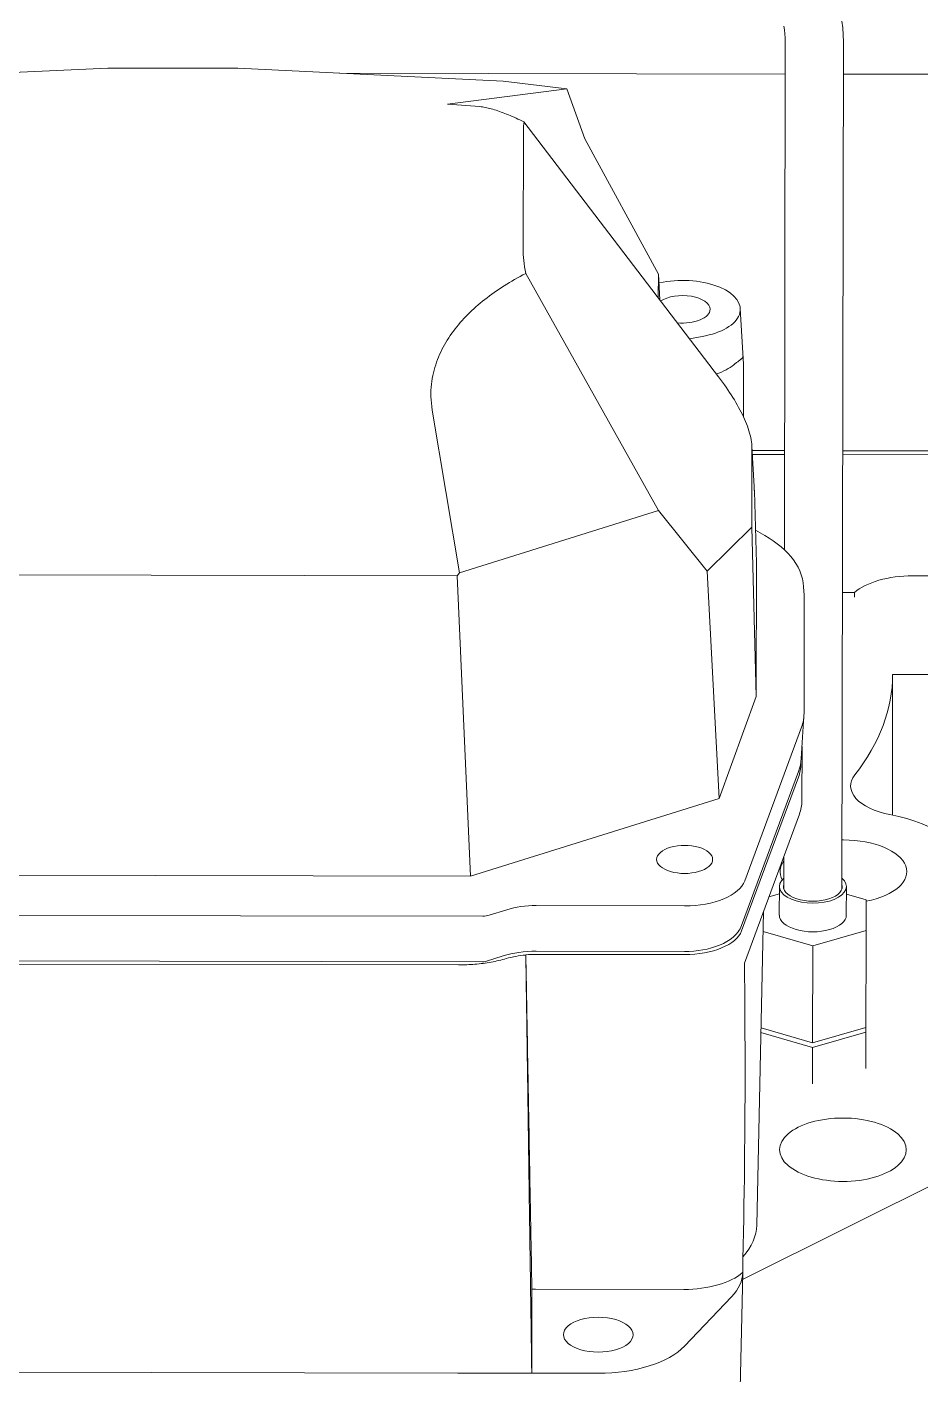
# Model space of a CAD drawing. Extents: x 766778 to 845620, y 133762 to 209800.
# Drawn here: x 784607.9 to 784754.1, y 190972.9 to 191193.3 of the extents above; entities that cross this region are included whole.
import ezdxf

# ---------------------------------------------------------------- set-up
doc = ezdxf.new("R2010")
doc.units = 0
doc.header["$MEASUREMENT"] = 0
doc.layers.get('0').update_dxf_attribs({"color": 1, "linetype": 'CONTINUOUS'})
doc.layers.add('LA-4748_SHOWN', color=2, linetype='CONTINUOUS', lineweight=53)

# ---------------------------------------------------------------- blocks, each defined once
blk = doc.blocks.new('ENGINE')
at = {"layer": 'LA-4748_SHOWN', "color": 252, "lineweight": 5}
for p, q in [((943683.43, 205890.76), (943683.54, 205890.13)), ((943683.54, 205890.13), (943683.62, 205889.49)), ((943692.95, 205891.55), (943693.09, 205890.43)), ((943693.09, 205890.43), (943693.17, 205889.3)), ((943683.24, 205805.1), (943683.68, 205888.22)), ((943683.62, 205889.49), (943683.66, 205888.86)), ((943683.66, 205888.86), (943683.68, 205888.22)), ((943692.47, 205749.57), (943693.2, 205888.17)), ((943693.17, 205889.3), (943693.2, 205888.17)), ((943529.33, 205882.47), (943572.77, 205884.28)), ((943572.77, 205884.28), (943594.06, 205884.17)), ((943594.06, 205884.17), (943637.47, 205881.9)), ((943610.69, 205883.3), (943683.65, 205882.92)), ((943637.47, 205881.9), (943647.87, 205880.6)), ((943693.17, 205882.87), (943723.55, 205882.71)), ((943647.87, 205880.6), (943628.32, 205878.2)), ((943647.87, 205880.6), (943650.78, 205872.43)), ((943633.63, 205877.76), (943628.32, 205878.2)), ((943633.63, 205877.76), (943633.84, 205877.74)), ((943633.84, 205877.74), (943634.07, 205877.71)), ((943634.07, 205877.71), (943634.29, 205877.67)), ((943634.29, 205877.67), (943634.52, 205877.63)), ((943634.52, 205877.63), (943634.76, 205877.58)), ((943634.76, 205877.58), (943635.01, 205877.53)), ((943635.01, 205877.53), (943635.25, 205877.47)), ((943635.25, 205877.47), (943635.51, 205877.4)), ((943635.51, 205877.4), (943635.77, 205877.33)), ((943635.77, 205877.33), (943636.03, 205877.25)), ((943636.03, 205877.25), (943636.3, 205877.16)), ((943636.3, 205877.16), (943636.57, 205877.07)), ((943636.57, 205877.07), (943636.85, 205876.97)), ((943636.85, 205876.97), (943637.13, 205876.87)), ((943637.13, 205876.87), (943637.42, 205876.76)), ((943637.42, 205876.76), (943637.71, 205876.65)), ((943637.71, 205876.65), (943638.01, 205876.53)), ((943638.01, 205876.53), (943638.31, 205876.41)), ((943638.31, 205876.41), (943638.61, 205876.28)), ((943638.61, 205876.28), (943638.92, 205876.14)), ((943638.92, 205876.14), (943639.23, 205876)), ((943639.23, 205876), (943639.55, 205875.86)), ((943639.55, 205875.86), (943639.87, 205875.71)), ((943639.87, 205875.71), (943640.19, 205875.56)), ((943640.19, 205875.56), (943640.52, 205875.4)), ((943640.52, 205875.4), (943640.85, 205875.24)), ((943672.56, 205833.41), (943640.85, 205875.24)), ((943640.63, 205854.42), (943640.74, 205873.72)), ((943650.78, 205872.43), (943662.76, 205850.26)), ((943640.58, 205850.2), (943640.13, 205849.96)), ((943641.05, 205850.44), (943640.58, 205850.2)), ((943641.05, 205850.44), (943662.66, 205811.57)), ((943662.76, 205850.26), (943662.74, 205846.37)), ((943663, 205846.03), (943662.76, 205850.26)), ((943637.09, 205848.17), (943636.68, 205847.9)), ((943637.51, 205848.43), (943637.09, 205848.17)), ((943637.93, 205848.7), (943637.51, 205848.43)), ((943638.36, 205848.96), (943637.93, 205848.7)), ((943638.79, 205849.21), (943638.36, 205848.96)), ((943639.23, 205849.46), (943638.79, 205849.21)), ((943639.68, 205849.71), (943639.23, 205849.46)), ((943640.13, 205849.96), (943639.68, 205849.71)), ((943663.53, 205848.95), (943662.84, 205848.83)), ((943633.96, 205845.92), (943633.59, 205845.62)), ((943634.33, 205846.21), (943633.96, 205845.92)), ((943634.71, 205846.5), (943634.33, 205846.21)), ((943635.09, 205846.79), (943634.71, 205846.5)), ((943635.48, 205847.07), (943635.09, 205846.79)), ((943635.87, 205847.35), (943635.48, 205847.07)), ((943636.27, 205847.63), (943635.87, 205847.35)), ((943636.68, 205847.9), (943636.27, 205847.63)), ((943631.54, 205843.76), (943631.22, 205843.43)), ((943631.86, 205844.08), (943631.54, 205843.76)), ((943632.2, 205844.39), (943631.86, 205844.08)), ((943632.54, 205844.71), (943632.2, 205844.39)), ((943632.88, 205845.02), (943632.54, 205844.71)), ((943633.24, 205845.32), (943632.88, 205845.02)), ((943633.59, 205845.62), (943633.24, 205845.32)), ((943676.15, 205844.58), (943676.65, 205835.49)), ((943629.44, 205841.4), (943629.17, 205841.05)), ((943629.72, 205841.75), (943629.44, 205841.4)), ((943630, 205842.09), (943629.72, 205841.75)), ((943630.3, 205842.44), (943630, 205842.09)), ((943630.6, 205842.77), (943630.3, 205842.44)), ((943630.9, 205843.11), (943630.6, 205842.77)), ((943631.22, 205843.43), (943630.9, 205843.11)), ((943627.93, 205839.2), (943627.71, 205838.82)), ((943628.16, 205839.58), (943627.93, 205839.2)), ((943628.4, 205839.96), (943628.16, 205839.58)), ((943628.65, 205840.32), (943628.4, 205839.96)), ((943628.91, 205840.69), (943628.65, 205840.32)), ((943629.17, 205841.05), (943628.91, 205840.69)), ((943667.82, 205839.67), (943669.88, 205840.03)), ((943626.91, 205837.23), (943626.73, 205836.82)), ((943627.1, 205837.64), (943626.91, 205837.23)), ((943627.29, 205838.04), (943627.1, 205837.64)), ((943627.5, 205838.43), (943627.29, 205838.04)), ((943627.71, 205838.82), (943627.5, 205838.43)), ((943626.12, 205835.12), (943625.99, 205834.68)), ((943626.26, 205835.56), (943626.12, 205835.12)), ((943626.41, 205835.99), (943626.26, 205835.56)), ((943626.56, 205836.41), (943626.41, 205835.99)), ((943626.73, 205836.82), (943626.56, 205836.41)), ((943675.08, 205835.4), (943675.2, 205835.5)), ((943675.2, 205835.5), (943675.31, 205835.59)), ((943675.31, 205835.59), (943675.42, 205835.67)), ((943675.42, 205835.67), (943675.52, 205835.75)), ((943675.52, 205835.75), (943675.62, 205835.82)), ((943675.62, 205835.82), (943675.72, 205835.89)), ((943675.72, 205835.89), (943675.81, 205835.95)), ((943675.81, 205835.95), (943675.89, 205836.01)), ((943675.89, 205836.01), (943675.97, 205836.07)), ((943675.97, 205836.07), (943676.05, 205836.13)), ((943676.05, 205836.13), (943676.12, 205836.18)), ((943676.12, 205836.18), (943676.18, 205836.23)), ((943676.18, 205836.23), (943676.24, 205836.28)), ((943676.24, 205836.28), (943676.3, 205836.32)), ((943676.3, 205836.32), (943676.35, 205836.37)), ((943676.35, 205836.37), (943676.39, 205836.41)), ((943676.39, 205836.41), (943676.43, 205836.45)), ((943676.43, 205836.45), (943676.47, 205836.49)), ((943676.47, 205836.49), (943676.5, 205836.53)), ((943676.5, 205836.53), (943676.53, 205836.56)), ((943676.53, 205836.56), (943676.55, 205836.6)), ((943676.55, 205836.6), (943676.56, 205836.64)), ((943676.56, 205836.64), (943676.57, 205836.67)), ((943676.57, 205836.67), (943676.58, 205836.71)), ((943676.61, 205826.85), (943676.66, 205835.34)), ((943625.61, 205832.84), (943625.55, 205832.36)), ((943625.68, 205833.31), (943625.61, 205832.84)), ((943625.77, 205833.78), (943625.68, 205833.31)), ((943625.88, 205834.23), (943625.77, 205833.78)), ((943625.99, 205834.68), (943625.88, 205834.23)), ((943672.88, 205832.98), (943672.56, 205833.41)), ((943673.19, 205832.55), (943672.88, 205832.98)), ((943673.5, 205832.13), (943673.19, 205832.55)), ((943625.47, 205831.37), (943625.46, 205830.86)), ((943625.46, 205830.86), (943625.47, 205830.34)), ((943625.5, 205831.87), (943625.47, 205831.37)), ((943625.47, 205830.34), (943625.49, 205829.81)), ((943625.55, 205832.36), (943625.5, 205831.87)), ((943673.79, 205831.7), (943673.5, 205832.13)), ((943674.08, 205831.28), (943673.79, 205831.7)), ((943674.36, 205830.87), (943674.08, 205831.28)), ((943674.62, 205830.45), (943674.36, 205830.87)), ((943674.88, 205830.04), (943674.62, 205830.45)), ((943625.49, 205829.81), (943625.53, 205829.26)), ((943625.53, 205829.26), (943625.6, 205828.71)), ((943625.6, 205828.71), (943625.68, 205828.14)), ((943625.68, 205828.14), (943630.01, 205801.51)), ((943675.13, 205829.63), (943674.88, 205830.04)), ((943675.37, 205829.23), (943675.13, 205829.63)), ((943675.6, 205828.82), (943675.37, 205829.23)), ((943675.82, 205828.42), (943675.6, 205828.82)), ((943676.03, 205828.02), (943675.82, 205828.42)), ((943676.24, 205827.63), (943676.03, 205828.02)), ((943676.43, 205827.24), (943676.24, 205827.63)), ((943676.61, 205826.85), (943676.43, 205827.24)), ((943676.79, 205826.46), (943676.61, 205826.85)), ((943676.95, 205826.08), (943676.79, 205826.46)), ((943677.11, 205825.69), (943676.95, 205826.08)), ((943677.25, 205825.32), (943677.11, 205825.69)), ((943677.38, 205824.94), (943677.25, 205825.32)), ((943677.5, 205824.57), (943677.38, 205824.94)), ((943677.61, 205824.2), (943677.5, 205824.57)), ((943677.71, 205823.84), (943677.61, 205824.2)), ((943677.79, 205823.48), (943677.71, 205823.84)), ((943677.86, 205823.12), (943677.79, 205823.48)), ((943677.92, 205822.77), (943677.86, 205823.12)), ((943677.96, 205822.42), (943677.92, 205822.77)), ((943677.99, 205821.74), (943677.92, 205808.83)), ((943677.98, 205822.08), (943677.96, 205822.42)), ((943677.99, 205821.74), (943677.98, 205822.08)), ((943678.33, 205815.46), (943677.98, 205822.05)), ((943683.33, 205821.32), (943678.02, 205821.35)), ((943678.05, 205820.71), (943683.32, 205820.68)), ((943692.84, 205820.63), (943728, 205820.44)), ((943728, 205821.08), (943692.85, 205821.27)), ((943678.33, 205815.46), (943678.33, 205815.4)), ((943678.33, 205815.4), (943678.33, 205815.37)), ((943678.33, 205815.37), (943678.34, 205815.33)), ((943678.34, 205815.33), (943678.34, 205815.3)), ((943678.34, 205815.3), (943678.34, 205815.27)), ((943678.34, 205815.27), (943678.34, 205815.2)), ((943678.34, 205815.2), (943678.34, 205815.17)), ((943678.34, 205815.17), (943678.34, 205815.14)), ((943678.34, 205815.14), (943678.35, 205815.07)), ((943678.35, 205815.07), (943678.35, 205815.04)), ((943678.35, 205815.04), (943678.35, 205815.01)), ((943678.35, 205815.01), (943678.35, 205814.98)), ((943678.35, 205814.98), (943678.35, 205814.94)), ((943678.35, 205814.94), (943678.35, 205814.88)), ((943678.35, 205814.88), (943678.35, 205814.85)), ((943678.35, 205814.85), (943678.36, 205814.81)), ((943678.36, 205814.81), (943678.36, 205814.78)), ((943678.36, 205814.78), (943678.36, 205814.75)), ((943678.36, 205814.75), (943678.36, 205814.71)), ((943678.36, 205814.71), (943678.36, 205814.68)), ((943678.66, 205802.94), (943678.36, 205814.68)), ((943630.01, 205801.51), (943662.66, 205811.57)), ((943670.59, 205801.62), (943662.66, 205811.57)), ((943677.92, 205808.83), (943670.59, 205801.62)), ((943677.92, 205808.83), (943678.55, 205781.08)), ((943678.88, 205808.09), (943678.52, 205808.31)), ((943679.26, 205807.88), (943678.88, 205808.09)), ((943680.02, 205807.46), (943679.26, 205807.88)), ((943680.74, 205807.02), (943680.02, 205807.46)), ((943681.43, 205806.57), (943680.74, 205807.02)), ((943682.08, 205806.09), (943681.43, 205806.57)), ((943682.69, 205805.59), (943682.08, 205806.09)), ((943683.26, 205805.08), (943682.69, 205805.59)), ((943683.79, 205804.55), (943683.26, 205805.08)), ((943684.28, 205804), (943683.79, 205804.55)), ((943684.72, 205803.43), (943684.28, 205804)), ((943678.66, 205802.94), (943678.55, 205781.08)), ((943685.11, 205802.84), (943684.72, 205803.43)), ((943685.46, 205802.24), (943685.11, 205802.84)), ((943685.75, 205801.62), (943685.46, 205802.24)), ((943536.28, 205801.52), (943629.68, 205801.03)), ((943629.68, 205801.03), (943630.01, 205801.51)), ((943631.66, 205751.9), (943629.68, 205801.03)), ((943670.59, 205801.62), (943672.4, 205764.45)), ((943685.99, 205800.99), (943685.75, 205801.62)), ((943686.18, 205800.34), (943685.99, 205800.99)), ((943686.31, 205799.69), (943686.18, 205800.34)), ((943686.37, 205799.03), (943686.31, 205799.69)), ((943704.21, 205800.75), (943725.56, 205800.64)), ((943686.36, 205778.29), (943686.46, 205797.29)), ((943686.37, 205799.03), (943686.45, 205797.66)), ((943694.67, 205798.05), (943692.72, 205798.06)), ((943694.67, 205798.05), (943694.67, 205797.29)), ((943700.77, 205761.64), (943700.89, 205784.62)), ((943708.39, 205784.58), (943700.89, 205784.62)), ((943672.4, 205764.45), (943678.55, 205781.08)), ((943685.88, 205770.93), (943686.34, 205777.92)), ((943676.55, 205750.94), (943685.94, 205776.08)), ((943685.83, 205770.39), (943685.88, 205770.93)), ((943686.01, 205772.91), (943685.97, 205764)), ((943685.42, 205768.81), (943676.03, 205743.67)), ((943685.42, 205768.81), (943685.6, 205769.33)), ((943685.6, 205769.33), (943685.73, 205769.86)), ((943685.73, 205769.86), (943685.83, 205770.39)), ((943685.82, 205770.07), (943685.82, 205770.32)), ((943676.02, 205742.76), (943685.41, 205767.9)), ((943631.66, 205751.9), (943672.4, 205764.45)), ((943676.47, 205737.5), (943685.56, 205761.82)), ((943682.98, 205754.91), (943682.95, 205749.62)), ((943631.66, 205751.9), (943533.78, 205752.42)), ((943682.22, 205748.79), (943680.51, 205748.31)), ((943682.23, 205750.01), (943682.2, 205745.34)), ((943693.2, 205749.96), (943693.17, 205745.28)), ((943642.39, 205747.02), (943666.69, 205746.89)), ((943696.43, 205747.78), (943693.19, 205748.73)), ((943696.28, 205720.16), (943696.43, 205747.78)), ((943531.73, 205745.85), (943633.64, 205745.32)), ((943634.7, 205745.47), (943637.61, 205746.36)), ((943678.32, 205694.6), (943679.62, 205745.93)), ((943675.06, 205742.16), (943675.45, 205742.62)), ((943675.45, 205742.62), (943675.62, 205742.87)), ((943675.62, 205742.87), (943675.78, 205743.12)), ((943675.78, 205743.12), (943675.91, 205743.39)), ((943675.91, 205743.39), (943676.03, 205743.67)), ((943679.54, 205742.66), (943687.66, 205740.27)), ((943687.66, 205740.27), (943696.4, 205742.74)), ((943670.39, 205739.82), (943671.09, 205740)), ((943671.09, 205740), (943671.76, 205740.21)), ((943671.76, 205740.21), (943672.41, 205740.45)), ((943672.41, 205740.45), (943673.02, 205740.72)), ((943673.02, 205740.72), (943673.59, 205741.03)), ((943673.59, 205741.03), (943674.12, 205741.37)), ((943674.12, 205741.37), (943674.61, 205741.75)), ((943674.61, 205741.75), (943675.06, 205742.16)), ((943687.58, 205724.42), (943687.66, 205740.27)), ((943633.6, 205737.85), (943531.69, 205738.39)), ((943535.64, 205737.86), (943629.64, 205737.36)), ((943633.84, 205737.87), (943633.6, 205737.85)), ((943634.09, 205737.92), (943633.84, 205737.87)), ((943636.99, 205738.82), (943634.09, 205737.92)), ((943634.99, 205737.8), (943634.67, 205737.75)), ((943635.32, 205737.86), (943634.99, 205737.8)), ((943635.63, 205737.92), (943635.32, 205737.86)), ((943635.95, 205737.99), (943635.63, 205737.92)), ((943636.26, 205738.06), (943635.95, 205737.99)), ((943636.57, 205738.13), (943636.26, 205738.06)), ((943636.88, 205738.21), (943636.57, 205738.13)), ((943637.18, 205738.29), (943636.88, 205738.21)), ((943636.99, 205738.82), (943637.59, 205738.99)), ((943637.48, 205738.37), (943637.18, 205738.29)), ((943637.59, 205738.99), (943638.22, 205739.14)), ((943638.22, 205739.14), (943638.87, 205739.27)), ((943638.87, 205739.27), (943639.55, 205739.37)), ((943639.55, 205739.37), (943640.23, 205739.45)), ((943640.23, 205739.45), (943640.93, 205739.51)), ((943640.69, 205738.53), (943640.68, 205738.98)), ((943640.68, 205738.98), (943640.68, 205738.93)), ((943640.69, 205738.45), (943640.68, 205738.93)), ((943640.69, 205738.07), (943640.69, 205738.53)), ((943640.69, 205737.96), (943640.69, 205738.45)), ((943640.7, 205737.62), (943640.69, 205738.07)), ((943640.7, 205737.47), (943640.69, 205737.96)), ((943640.93, 205739.51), (943641.64, 205739.55)), ((943641.64, 205739.55), (943642.35, 205739.55)), ((943666.65, 205739.43), (943642.35, 205739.55)), ((943642.35, 205739.04), (943666.65, 205738.92)), ((943666.65, 205739.43), (943667.42, 205739.44)), ((943667.42, 205739.44), (943668.18, 205739.49)), ((943668.18, 205739.49), (943668.93, 205739.56)), ((943668.93, 205739.56), (943669.67, 205739.68)), ((943669.67, 205739.68), (943670.39, 205739.82)), ((943629.98, 205737.36), (943629.64, 205737.36)), ((943630.32, 205737.36), (943629.98, 205737.36)), ((943630.66, 205737.37), (943630.32, 205737.36)), ((943631, 205737.38), (943630.66, 205737.37)), ((943631.34, 205737.4), (943631, 205737.38)), ((943631.68, 205737.42), (943631.34, 205737.4)), ((943632.01, 205737.44), (943631.68, 205737.42)), ((943632.35, 205737.46), (943632.01, 205737.44)), ((943632.68, 205737.49), (943632.35, 205737.46)), ((943633.02, 205737.53), (943632.68, 205737.49)), ((943633.35, 205737.56), (943633.02, 205737.53)), ((943633.69, 205737.6), (943633.35, 205737.56)), ((943634.02, 205737.65), (943633.69, 205737.6)), ((943634.34, 205737.7), (943634.02, 205737.65)), ((943634.67, 205737.75), (943634.34, 205737.7)), ((943640.71, 205737.17), (943640.7, 205737.62)), ((943640.7, 205736.99), (943640.7, 205737.47)), ((943640.71, 205736.5), (943640.7, 205736.99)), ((943640.71, 205736.72), (943640.71, 205737.17)), ((943640.72, 205736.27), (943640.71, 205736.72)), ((943640.71, 205736.01), (943640.71, 205736.5)), ((943640.72, 205735.52), (943640.71, 205736.01)), ((943640.73, 205735.82), (943640.72, 205736.27)), ((943640.73, 205735.37), (943640.73, 205735.82)), ((943640.72, 205735.04), (943640.72, 205735.52)), ((943640.73, 205734.55), (943640.72, 205735.04)), ((943640.74, 205734.91), (943640.73, 205735.37)), ((943640.73, 205734.06), (943640.73, 205734.55)), ((943640.74, 205733.57), (943640.73, 205734.06)), ((943640.75, 205734.46), (943640.74, 205734.91)), ((943640.74, 205733.08), (943640.74, 205733.57)), ((943640.75, 205734.01), (943640.75, 205734.46)), ((943640.76, 205733.56), (943640.75, 205734.01)), ((943640.77, 205733.11), (943640.76, 205733.56)), ((943640.75, 205732.59), (943640.74, 205733.08)), ((943640.75, 205732.1), (943640.75, 205732.59)), ((943640.76, 205731.61), (943640.75, 205732.1)), ((943640.76, 205731.12), (943640.76, 205731.61)), ((943640.77, 205732.66), (943640.77, 205733.11)), ((943640.78, 205732.21), (943640.77, 205732.66)), ((943640.79, 205731.76), (943640.78, 205732.21)), ((943640.79, 205731.31), (943640.79, 205731.76)), ((943640.8, 205730.86), (943640.79, 205731.31)), ((943640.77, 205730.64), (943640.76, 205731.12)), ((943640.77, 205730.15), (943640.77, 205730.64)), ((943640.78, 205729.66), (943640.77, 205730.15)), ((943640.79, 205729.17), (943640.78, 205729.66)), ((943640.79, 205728.67), (943640.79, 205729.17)), ((943640.81, 205730.42), (943640.8, 205730.86)), ((943640.81, 205729.97), (943640.81, 205730.42)), ((943640.82, 205729.52), (943640.81, 205729.97)), ((943640.83, 205729.07), (943640.82, 205729.52)), ((943640.83, 205728.62), (943640.83, 205729.07)), ((943640.8, 205728.18), (943640.79, 205728.67)), ((943640.8, 205727.69), (943640.8, 205728.18)), ((943640.81, 205727.2), (943640.8, 205727.69)), ((943640.81, 205726.71), (943640.81, 205727.2)), ((943640.84, 205728.17), (943640.83, 205728.62)), ((943640.85, 205727.72), (943640.84, 205728.17)), ((943640.85, 205727.28), (943640.85, 205727.72)), ((943640.86, 205726.83), (943640.85, 205727.28)), ((943640.87, 205726.38), (943640.86, 205726.83)), ((943679.14, 205726.9), (943687.58, 205724.42)), ((943687.58, 205724.42), (943696.32, 205726.89)), ((943640.82, 205726.22), (943640.81, 205726.71)), ((943640.82, 205725.73), (943640.82, 205726.22)), ((943640.83, 205725.24), (943640.82, 205725.73)), ((943640.83, 205724.74), (943640.83, 205725.24)), ((943640.84, 205724.25), (943640.83, 205724.74)), ((943640.87, 205725.93), (943640.87, 205726.38)), ((943640.88, 205725.49), (943640.87, 205725.93)), ((943640.89, 205725.04), (943640.88, 205725.49)), ((943640.89, 205724.59), (943640.89, 205725.04)), ((943640.9, 205724.15), (943640.89, 205724.59)), ((943679.12, 205726.13), (943687.57, 205723.64)), ((943687.57, 205723.64), (943696.31, 205726.11)), ((943640.84, 205723.76), (943640.84, 205724.25)), ((943640.85, 205723.27), (943640.84, 205723.76)), ((943640.85, 205722.77), (943640.85, 205723.27)), ((943640.86, 205722.28), (943640.85, 205722.77)), ((943640.9, 205723.7), (943640.9, 205724.15)), ((943640.91, 205723.25), (943640.9, 205723.7)), ((943640.92, 205722.81), (943640.91, 205723.25)), ((943640.92, 205722.36), (943640.92, 205722.81)), ((943640.93, 205721.92), (943640.92, 205722.36)), ((943687.54, 205717.69), (943687.57, 205723.64)), ((943640.86, 205721.79), (943640.86, 205722.28)), ((943640.87, 205721.3), (943640.86, 205721.79)), ((943640.87, 205720.8), (943640.87, 205721.3)), ((943640.88, 205720.31), (943640.87, 205720.8)), ((943640.88, 205719.81), (943640.88, 205720.31)), ((943640.94, 205721.47), (943640.93, 205721.92)), ((943640.94, 205721.03), (943640.94, 205721.47)), ((943640.95, 205720.58), (943640.94, 205721.03)), ((943640.96, 205720.14), (943640.95, 205720.58)), ((943640.96, 205719.69), (943640.96, 205720.14)), ((943640.89, 205719.32), (943640.88, 205719.81)), ((943640.9, 205718.83), (943640.89, 205719.32)), ((943640.9, 205718.33), (943640.9, 205718.83)), ((943640.91, 205717.84), (943640.9, 205718.33)), ((943640.97, 205719.25), (943640.96, 205719.69)), ((943640.98, 205718.8), (943640.97, 205719.25)), ((943640.98, 205718.36), (943640.98, 205718.8)), ((943640.99, 205717.91), (943640.98, 205718.36)), ((943640.91, 205717.34), (943640.91, 205717.84)), ((943640.92, 205716.85), (943640.91, 205717.34)), ((943640.92, 205716.35), (943640.92, 205716.85)), ((943640.93, 205715.86), (943640.92, 205716.35)), ((943640.93, 205715.36), (943640.93, 205715.86)), ((943641, 205717.47), (943640.99, 205717.91)), ((943641, 205717.03), (943641, 205717.47)), ((943641.01, 205716.58), (943641, 205717.03)), ((943641.02, 205716.14), (943641.01, 205716.58)), ((943641.02, 205715.7), (943641.02, 205716.14)), ((943640.94, 205714.87), (943640.93, 205715.36)), ((943640.94, 205714.37), (943640.94, 205714.87)), ((943640.95, 205713.87), (943640.94, 205714.37)), ((943640.95, 205713.38), (943640.95, 205713.87)), ((943641.03, 205715.25), (943641.02, 205715.7)), ((943641.03, 205714.81), (943641.03, 205715.25)), ((943641.04, 205714.37), (943641.03, 205714.81)), ((943641.05, 205713.93), (943641.04, 205714.37)), ((943641.05, 205713.48), (943641.05, 205713.93)), ((943640.96, 205712.88), (943640.95, 205713.38)), ((943640.96, 205712.38), (943640.96, 205712.88)), ((943640.97, 205711.89), (943640.96, 205712.38)), ((943640.97, 205711.39), (943640.97, 205711.89)), ((943640.98, 205710.89), (943640.97, 205711.39)), ((943641.06, 205713.04), (943641.05, 205713.48)), ((943641.07, 205712.6), (943641.06, 205713.04)), ((943641.07, 205712.16), (943641.07, 205712.6)), ((943641.08, 205711.72), (943641.07, 205712.16)), ((943641.09, 205711.27), (943641.08, 205711.72)), ((943640.99, 205710.39), (943640.98, 205710.89)), ((943640.99, 205709.9), (943640.99, 205710.39)), ((943641, 205709.4), (943640.99, 205709.9)), ((943641, 205708.9), (943641, 205709.4)), ((943641.09, 205710.83), (943641.09, 205711.27)), ((943641.1, 205710.39), (943641.09, 205710.83)), ((943641.11, 205709.95), (943641.1, 205710.39)), ((943641.11, 205709.51), (943641.11, 205709.95)), ((943641.12, 205709.07), (943641.11, 205709.51)), ((943641.01, 205708.4), (943641, 205708.9)), ((943641.01, 205707.9), (943641.01, 205708.4)), ((943641.02, 205707.41), (943641.01, 205707.9)), ((943641.02, 205706.91), (943641.02, 205707.41)), ((943641.13, 205708.63), (943641.12, 205709.07)), ((943641.13, 205708.19), (943641.13, 205708.63)), ((943641.14, 205707.75), (943641.13, 205708.19)), ((943641.14, 205707.31), (943641.14, 205707.75)), ((943641.15, 205706.87), (943641.14, 205707.31)), ((943641.03, 205706.41), (943641.02, 205706.91)), ((943641.03, 205705.91), (943641.03, 205706.41)), ((943641.04, 205705.41), (943641.03, 205705.91)), ((943641.04, 205704.91), (943641.04, 205705.41)), ((943641.05, 205704.41), (943641.04, 205704.91)), ((943641.16, 205706.43), (943641.15, 205706.87)), ((943641.16, 205705.99), (943641.16, 205706.43)), ((943641.17, 205705.55), (943641.16, 205705.99)), ((943641.18, 205705.12), (943641.17, 205705.55)), ((943641.18, 205704.68), (943641.18, 205705.12)), ((943641.05, 205703.91), (943641.05, 205704.41)), ((943641.06, 205703.41), (943641.05, 205703.91)), ((943641.06, 205702.91), (943641.06, 205703.41)), ((943641.07, 205702.41), (943641.06, 205702.91)), ((943641.19, 205704.24), (943641.18, 205704.68)), ((943641.2, 205703.8), (943641.19, 205704.24)), ((943641.2, 205703.36), (943641.2, 205703.8)), ((943641.21, 205702.92), (943641.2, 205703.36)), ((943641.21, 205702.49), (943641.21, 205702.92)), ((943712.97, 205704.01), (943675.97, 205685.75)), ((943641.08, 205701.91), (943641.07, 205702.41)), ((943641.08, 205701.41), (943641.08, 205701.91)), ((943641.09, 205700.91), (943641.08, 205701.41)), ((943641.09, 205700.41), (943641.09, 205700.91)), ((943641.1, 205699.91), (943641.09, 205700.41)), ((943641.22, 205702.05), (943641.21, 205702.49)), ((943641.23, 205701.61), (943641.22, 205702.05)), ((943641.23, 205701.17), (943641.23, 205701.61)), ((943641.24, 205700.74), (943641.23, 205701.17)), ((943641.25, 205700.3), (943641.24, 205700.74)), ((943641.25, 205699.86), (943641.25, 205700.3)), ((943641.1, 205699.4), (943641.1, 205699.91)), ((943641.11, 205698.9), (943641.1, 205699.4)), ((943641.11, 205698.4), (943641.11, 205698.9)), ((943641.12, 205697.9), (943641.11, 205698.4)), ((943641.26, 205699.43), (943641.25, 205699.86)), ((943641.27, 205698.99), (943641.26, 205699.43)), ((943641.27, 205698.56), (943641.27, 205698.99)), ((943641.28, 205698.12), (943641.27, 205698.56)), ((943641.29, 205697.68), (943641.28, 205698.12)), ((943641.12, 205697.4), (943641.12, 205697.9)), ((943641.13, 205696.89), (943641.12, 205697.4)), ((943641.13, 205696.39), (943641.13, 205696.89)), ((943641.14, 205695.89), (943641.13, 205696.39)), ((943641.29, 205697.25), (943641.29, 205697.68)), ((943641.3, 205696.81), (943641.29, 205697.25)), ((943641.3, 205696.38), (943641.3, 205696.81)), ((943641.31, 205695.94), (943641.3, 205696.38)), ((943641.32, 205695.51), (943641.31, 205695.94)), ((943641.14, 205695.39), (943641.14, 205695.89)), ((943641.15, 205694.88), (943641.14, 205695.39)), ((943641.16, 205694.38), (943641.15, 205694.88)), ((943641.16, 205693.88), (943641.16, 205694.38)), ((943641.17, 205693.37), (943641.16, 205693.88)), ((943641.32, 205695.07), (943641.32, 205695.51)), ((943641.33, 205694.64), (943641.32, 205695.07)), ((943641.34, 205694.2), (943641.33, 205694.64)), ((943641.34, 205693.77), (943641.34, 205694.2)), ((943641.35, 205693.34), (943641.34, 205693.77)), ((943641.17, 205692.87), (943641.17, 205693.37)), ((943641.18, 205692.37), (943641.17, 205692.87)), ((943641.18, 205691.86), (943641.18, 205692.37)), ((943641.19, 205691.36), (943641.18, 205691.86)), ((943641.35, 205692.9), (943641.35, 205693.34)), ((943641.36, 205692.47), (943641.35, 205692.9)), ((943641.37, 205692.04), (943641.36, 205692.47)), ((943641.37, 205691.6), (943641.37, 205692.04)), ((943641.38, 205691.17), (943641.37, 205691.6)), ((943641.19, 205690.85), (943641.19, 205691.36)), ((943641.2, 205690.35), (943641.19, 205690.85)), ((943641.2, 205689.84), (943641.2, 205690.35)), ((943641.21, 205689.34), (943641.2, 205689.84)), ((943641.21, 205688.83), (943641.21, 205689.34)), ((943641.39, 205690.74), (943641.38, 205691.17)), ((943641.39, 205690.3), (943641.39, 205690.74)), ((943641.4, 205689.87), (943641.39, 205690.3)), ((943641.41, 205689.44), (943641.4, 205689.87)), ((943641.41, 205689.01), (943641.41, 205689.44)), ((943641.22, 205688.33), (943641.21, 205688.83)), ((943641.23, 205687.82), (943641.22, 205688.33)), ((943641.23, 205687.32), (943641.23, 205687.82)), ((943641.24, 205686.81), (943641.23, 205687.32)), ((943641.42, 205688.58), (943641.41, 205689.01)), ((943641.42, 205688.14), (943641.42, 205688.58)), ((943641.43, 205687.71), (943641.42, 205688.14)), ((943641.44, 205687.28), (943641.43, 205687.71)), ((943641.44, 205686.85), (943641.44, 205687.28)), ((943641.24, 205686.3), (943641.24, 205686.81)), ((943641.25, 205685.8), (943641.24, 205686.3)), ((943641.25, 205685.29), (943641.25, 205685.8)), ((943641.26, 205684.79), (943641.25, 205685.29)), ((943641.45, 205686.42), (943641.44, 205686.85)), ((943641.46, 205685.99), (943641.45, 205686.42)), ((943641.46, 205685.56), (943641.46, 205685.99)), ((943641.47, 205685.13), (943641.46, 205685.56)), ((943641.47, 205684.7), (943641.47, 205685.13)), ((943675.21, 205655.91), (943676, 205686.82)), ((943641.26, 205684.28), (943641.26, 205684.79)), ((943641.27, 205683.77), (943641.26, 205684.28)), ((943641.27, 205683.27), (943641.27, 205683.77)), ((943641.28, 205682.76), (943641.27, 205683.27)), ((943641.28, 205682.25), (943641.28, 205682.76)), ((943641.41, 205670.53), (943641.48, 205684.27)), ((943641.48, 205684.27), (943641.47, 205684.7)), ((943666.36, 205684.15), (943642.06, 205684.28)), ((943674.18, 205682.92), (943666.42, 205674.86)), ((943641.29, 205681.74), (943641.28, 205682.25)), ((943641.3, 205681.24), (943641.29, 205681.74)), ((943641.3, 205680.73), (943641.3, 205681.24)), ((943641.31, 205680.22), (943641.3, 205680.73)), ((943641.31, 205679.71), (943641.31, 205680.22)), ((943641.32, 205679.2), (943641.31, 205679.71)), ((943641.32, 205678.69), (943641.32, 205679.2)), ((943641.33, 205678.19), (943641.32, 205678.69)), ((943641.33, 205677.68), (943641.33, 205678.19)), ((943641.34, 205677.17), (943641.33, 205677.68)), ((943641.34, 205676.66), (943641.34, 205677.17)), ((943641.35, 205676.15), (943641.34, 205676.66)), ((943641.35, 205675.64), (943641.35, 205676.15)), ((943641.36, 205675.13), (943641.35, 205675.64)), ((943641.37, 205674.62), (943641.36, 205675.13)), ((943641.37, 205674.11), (943641.37, 205674.62)), ((943641.38, 205673.6), (943641.37, 205674.11)), ((943641.38, 205673.09), (943641.38, 205673.6)), ((943641.39, 205672.58), (943641.38, 205673.09)), ((943641.39, 205672.07), (943641.39, 205672.58)), ((943641.4, 205671.56), (943641.39, 205672.07)), ((943535.29, 205671.09), (943629.29, 205670.6)), ((943629.29, 205670.6), (943637.13, 205670.56)), ((943637.13, 205670.56), (943652.29, 205670.48)), ((943641.4, 205671.04), (943641.4, 205671.56)), ((943641.41, 205670.53), (943641.4, 205671.04))]:
    blk.add_line(p, q, dxfattribs=at)
for centre, major_axis, ratio, start_param, end_param in [((943653.64, 205854.15), (-11.51, 23.32), 0.25, 0.333461, 0.463655), ((943653.58, 205834.78), (11.55, -23.41), 0.25, 3.605299, 3.863349), ((943666.71, 205844.49), (9.45, -0.05), 0.5, 5.057544, 8.199137), ((943666.71, 205844.49), (4.5, -0.02), 0.5, 0, 2.495701), ((943666.71, 205844.49), (4.5, -0.02), 0.5, 4.519192, 6.283185), ((943666.67, 205837.99), (9.84, -0.05), 0.5, 5.310028, 5.738611), ((943666.66, 205835.39), (10, -0.05), 0.5, 6.283183, 6.313448), ((943704.18, 205795.25), (-11, 0.06), 0.5, 4.712389, 5.759587), ((943661.96, 205797.42), (24.5, -0.13), 0.5, 0, 0.030262), ((943610.39, 205785.09), (90.5, -0.48), 0.5, 5.911974, 6.283185), ((943661.86, 205778.42), (24.5, -0.13), 0.5, 6.101386, 6.283185), ((943661.82, 205770.19), (24, -0.13), 0.5, 6.101386, 6.283185), ((943703.95, 205766.37), (-10, 0.05), 0.5, 5.911974, 7.490896), ((943661.78, 205764.13), (24.18, -0.13), 0.5, 6.101386, 6.283185), ((943693.22, 205752.41), (20, -0.11), 0.5, 0, 1.207711), ((943666.73, 205754.49), (4.59, -0.02), 0.5, 0, 3.141593), ((943692.72, 205752.41), (10.37, -0.05), 0.5, 1.570796, 1.593931), ((943692.72, 205752.41), (10.37, -0.05), 0.5, 5.08014, 7.853982), ((943666.73, 205754.49), (-4.59, 0.02), 0.5, 0, 3.141593), ((943692.72, 205752.41), (-10.37, 0.05), 0.5, 5.937144, 6.545487), ((943687.71, 205749.99), (5.48, -0.03), 0.49963, 2.621597, 6.803181), ((943666.72, 205751.89), (10, -0.05), 0.5, 4.712389, 6.101386), ((943687.71, 205749.99), (-4.82, 0.03), 0.49963, 6.118857, 9.589106), ((943642.37, 205742.52), (9, -0.05), 0.5, 1.570796, 2.131197), ((943633.65, 205746.32), (2, -0.01), 0.5, 4.712389, 5.272789), ((943687.69, 205745.31), (-5.48, 0.03), 0.49963, 0, 3.141593), ((943666.68, 205743.67), (9.5, -0.05), 0.5, 4.712389, 6.101386), ((943642.27, 205734.22), (-9.55, 0.05), 0.5, 4.881911, 5.23998), ((943642.33, 205734.29), (9.5, -0.05), 0.5, 1.570796, 1.747539), ((943541.15, 205436.57), (-54.22, -731.26), 0.169614, 1.984866, 2.007473), ((943123.59, 206056.84), (253.98, -968.6), 0.507067, 1.050287, 1.089235), ((943692.48, 205706.91), (-10.37, 0.05), 0.5, 4.712389, 7.853982), ((943692.48, 205706.91), (10.37, -0.05), 0.5, 4.712389, 7.853982), ((943652.42, 205694.87), (25.9, -0.14), 0.5, 5.865771, 6.273107), ((943666.39, 205689.71), (11.13, -0.06), 0.5, 4.712389, 5.756509), ((943657.38, 205687.01), (18.62, -0.1), 0.5, 5.839297, 6.278066), ((943642.04, 205680.34), (7.87, -0.04), 0.5, 1.570796, 1.64494), ((943652.32, 205676.79), (-5.7, 0.03), 0.5, 4.712389, 7.853982), ((943652.32, 205676.79), (5.7, -0.03), 0.5, 4.712389, 7.853982), ((943652.33, 205678.29), (-15.62, 0.08), 0.5, 1.570796, 2.697705)]:
    blk.add_ellipse(centre, major_axis=major_axis, ratio=ratio, start_param=start_param, end_param=end_param, dxfattribs=at)

msp = doc.modelspace()

# ---------------------------------------------------------------- block references
at = {"color": 7, "linetype": 'Continuous', "rotation": 0.1984573570547499}
msp.add_blockref('ENGINE', (-158232.80366, -17964.77499), dxfattribs=at)

doc.saveas('drawing.dxf')
